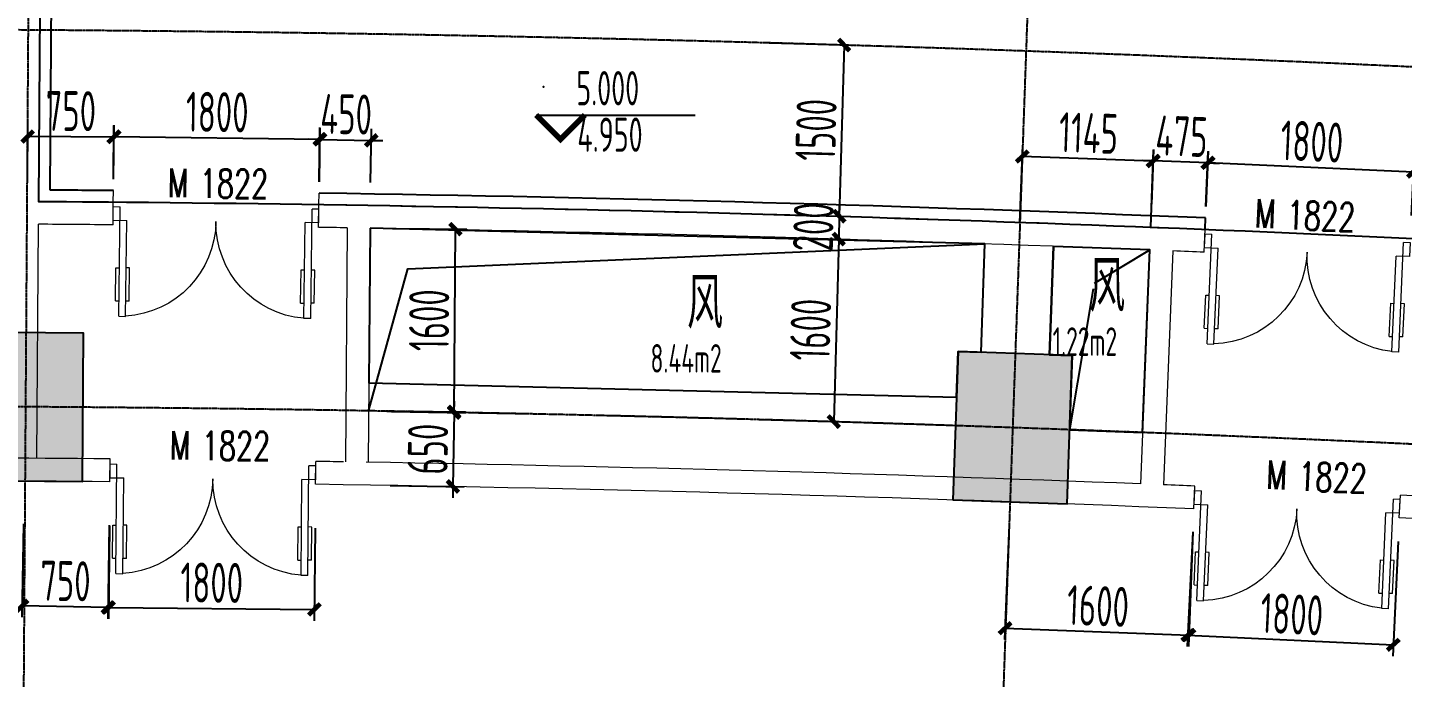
# Model space of a CAD drawing. Header units: millimetres. Extents: x 11515858 to 24947533, y -12784974 to -6116114.
# Drawn here: x 11780782 to 11792816, y -6395756 to -6390063 of the extents above; entities that cross this region are included whole.
import ezdxf
from ezdxf.enums import TextEntityAlignment as Align

# ---------------------------------------------------------------- set-up
doc = ezdxf.new("R2010")
doc.units = ezdxf.units.MM
doc.header["$LTSCALE"] = 10
for name, pattern in [('A2-RG-AXIS$0$CENTER', [2, 1.25, -0.25, 0.25, -0.25]), ('A2-RG-AXIS$0$DOTE', [2.42, 2, -0.2, 0.02, -0.2]), ('A2-RI-F2$0$HIDDEN', [0.375, 0.25, -0.125])]:
    doc.linetypes.add(name, pattern=pattern)
for name, color, linetype in [('A2-RB-F2$0$$34$A-DIMS-100', 1, 'Continuous'), ('A2-RB-F2$0$A-DIMS-100', 1, 'Continuous'), ('A2-RD-F2$0$an-door', 2, 'Continuous'), ('A2-RG-AXIS$0$A-GRID', 1, 'A2-RG-AXIS$0$CENTER'), ('A2-RI-F2$0$$0$$2$A-SYMB', 4, 'Continuous'), ('A2-RI-F2$0$A-HOLE', 2, 'Continuous'), ('A2-RI-F2$0$A-STRS', 50, 'Continuous'), ('A2-RI-F2$0$A-SYMB-AREA', 4, 'Continuous'), ('A2-RI-F2$0$A-SYMB-DOOR', 4, 'Continuous'), ('A2-RI-F2$0$A-SYMB-NAME', 4, 'Continuous'), ('A2-RI-F2$0$A-SYMB-VOID', 35, 'Continuous'), ('A2-RI-F2$0$an-door', 2, 'Continuous'), ('A2-RI-F2$0$WINDOW_TEXT', 7, 'Continuous'), ('A2-RS-F2$0$A-HATH-GRAY', 8, 'Continuous'), ('A2-RS-F2$0$A-WALL-CONC', 6, 'Continuous')]:
    doc.layers.add(name, color=color, linetype=linetype)
doc.layers.add('A2-RD-F2$0$A-X-AREA', color=6, linetype='Continuous', plot=False)
doc.layers.add('A2-RI-F2$0$A-X-AREA', color=6, linetype='Continuous', plot=False)
for name, color, linetype, lineweight in [('A2-RD-F2$0$ECADI-PARCEL NAMES', 2, 'Continuous', 9), ('A2-RI-F2$0$A-DOOR', 32, 'Continuous', 5), ('A2-RI-F2$0$A-FLOR-STRS', 2, 'Continuous', 5), ('A2-RI-F2$0$A-WALL', 7, 'Continuous', 5), ('A2-RI-F2$0$ECADI-PARCEL NAMES', 2, 'Continuous', 9)]:
    doc.layers.add(name, color=color, linetype=linetype, lineweight=lineweight)
doc.styles.add('A2-RB-F2$0$$0$XD2008', font='hzs.shx', dxfattribs={"width": 0.7, "bigfont": 'hztxt.shx'})
doc.styles.add('A2-RB-F2$0$XD2008', font='hzs.shx', dxfattribs={"width": 0.7, "bigfont": 'hztxt.shx'})
doc.styles.add('A2-RI-F2$0$$0$$0$XD2008', font='hzs.shx', dxfattribs={"width": 0.7, "bigfont": 'hztxt.shx'})
doc.styles.add('A2-RI-F2$0$ECADI', font='hzs.shx', dxfattribs={"width": 0.7, "bigfont": 'hztxt.shx'})
doc.styles.add('A2-RI-F2$0$ECADI-TXT', font='simplex.shx', dxfattribs={"bigfont": 'hztxt.shx'})
doc.styles.add('A2-RI-F2$0$SIMPLEX', font='simplex.shx', dxfattribs={"width": 0.7})
doc.dimstyles.new('A2-RB-F2$0$$0$XD100$0', dxfattribs={"dimscale": 100, "dimtxt": 3.5, "dimasz": 1, "dimexe": 1, "dimexo": 2, "dimgap": 0.5, "dimtad": 1, "dimdec": 0, "dimdsep": 46, "dimtxsty": 'A2-RB-F2$0$$0$XD2008', "dimblk1": 'A2-RB-F2$0$$20$_ArchTick', "dimblk2": 'A2-RB-F2$0$$20$_ArchTick', "dimsah": 1, "dimcen": 2.5, "dimclrt": 4, "dimaunit": 1, "dimadec": 0, "dimazin": 0, "dimtfac": 1, "dimtdec": 0, "dimtix": 1, "dimtmove": 2, "dimatfit": 3, "dimfxl": 0, "dimtolj": 1, "dimtzin": 0, "dimarcsym": 0})
doc.dimstyles.new('A2-RB-F2$0$XD100$0', dxfattribs={"dimscale": 100, "dimtxt": 3.5, "dimasz": 1, "dimexe": 1, "dimexo": 2, "dimgap": 0.5, "dimtad": 1, "dimdec": 0, "dimdsep": 46, "dimtxsty": 'A2-RB-F2$0$XD2008', "dimblk1": 'A2-RB-F2$0$_ArchTick', "dimblk2": 'A2-RB-F2$0$_ArchTick', "dimsah": 1, "dimcen": 2.5, "dimclrt": 4, "dimaunit": 1, "dimadec": 0, "dimazin": 0, "dimtfac": 1, "dimtdec": 0, "dimtix": 1, "dimtmove": 1, "dimatfit": 3, "dimfxl": 0, "dimtolj": 1, "dimtzin": 0, "dimarcsym": 0})

# ---------------------------------------------------------------- blocks, each defined once
blk = doc.blocks.new('A2-RG-AXIS')
at = {"layer": 'A2-RG-AXIS$0$A-GRID', "linetype": 'A2-RG-AXIS$0$DOTE'}
for p, q in [((11780668.1, -6408085.3), (11780940.3, -6367886.2)), ((11790308.6, -6368084.2), (11788882.2, -6408258.9))]:
    blk.add_line(p, q, dxfattribs=at)
for radius in [313400, 308700, 304100, 300800]:
    blk.add_arc((11778730.7, -6694178.7), radius, 75.589285, 95.407644, dxfattribs=at)
blk = doc.blocks.new('A2-RB-F2$0$$20$_ArchTick')
at = {"color": 0, "linetype": 'ByBlock', "const_width": 0.4}
blk.add_lwpolyline([(-0.5, -0.5), (0.5, 0.5)], dxfattribs=at)
blk = doc.blocks.new('*D1610')
at = {"layer": 'A2-RB-F2$0$$34$A-DIMS-100', "color": 0, "lineweight": -2, "transparency": 16777216}
for p, q in [((11781500, -6394430), (11781492, -6395242)), ((11783300, -6394448), (11783292, -6395260)), ((11781493, -6395143), (11783293, -6395160))]:
    blk.add_line(p, q, dxfattribs=at)
at = {"layer": 'Defpoints', "color": 0, "transparency": 16777216}
for p in [(11781502, -6394230), (11783302, -6394248), (11783293, -6395160)]:
    blk.add_point(p, dxfattribs=at)
at = {"layer": 'A2-RB-F2$0$$34$A-DIMS-100', "color": 0, "lineweight": -2, "transparency": 16777216, "xscale": 100, "yscale": 100, "zscale": 100}
for p, rotation in [((11781493, -6395143), 179.4360122321994), ((11783293, -6395160), 359.4360122321995)]:
    blk.add_blockref('A2-RB-F2$0$$20$_ArchTick', p, dxfattribs=dict(at, rotation=rotation))
at = {"layer": 'A2-RB-F2$0$$34$A-DIMS-100', "color": 4, "transparency": 16777216, "insert": (11782395, -6394926), "char_height": 350, "attachment_point": 5, "rotation": 359.436, "style": 'A2-RB-F2$0$$0$XD2008'}
blk.add_mtext('\\A1;1800', dxfattribs=at)
blk = doc.blocks.new('*D1611')
at = {"layer": 'A2-RB-F2$0$$34$A-DIMS-100', "color": 0, "lineweight": -2, "transparency": 16777216}
for p, q in [((11780748, -6394410), (11780734, -6395229)), ((11781498, -6394423), (11781484, -6395242)), ((11781485, -6395142), (11780735, -6395129))]:
    blk.add_line(p, q, dxfattribs=at)
at = {"layer": 'Defpoints', "color": 0, "transparency": 16777216}
for p in [(11780751, -6394210), (11781501, -6394223), (11780735, -6395129)]:
    blk.add_point(p, dxfattribs=at)
at = {"layer": 'A2-RB-F2$0$$34$A-DIMS-100', "color": 0, "lineweight": -2, "transparency": 16777216, "xscale": 100, "yscale": 100, "zscale": 100}
for p, rotation in [((11780735, -6395129), 179.0019532629925), ((11781485, -6395142), 359.0019532629925)]:
    blk.add_blockref('A2-RB-F2$0$$20$_ArchTick', p, dxfattribs=dict(at, rotation=rotation))
at = {"layer": 'A2-RB-F2$0$$34$A-DIMS-100', "color": 4, "transparency": 16777216, "insert": (11781114, -6394911), "char_height": 350, "attachment_point": 5, "rotation": 359.002, "style": 'A2-RB-F2$0$$0$XD2008'}
blk.add_mtext('\\A1;750', dxfattribs=at)
blk = doc.blocks.new('*D1612')
at = {"layer": 'A2-RB-F2$0$$34$A-DIMS-100', "color": 0, "lineweight": -2, "transparency": 16777216}
for p, q in [((11789372, -6394418), (11789334, -6395424)), ((11790982, -6394479), (11790943, -6395485)), ((11789338, -6395324), (11790947, -6395385))]:
    blk.add_line(p, q, dxfattribs=at)
at = {"layer": 'Defpoints', "color": 0, "transparency": 16777216}
for p in [(11789380, -6394218), (11790989, -6394279), (11790947, -6395385)]:
    blk.add_point(p, dxfattribs=at)
at = {"layer": 'A2-RB-F2$0$$34$A-DIMS-100', "color": 0, "lineweight": -2, "transparency": 16777216, "xscale": 100, "yscale": 100, "zscale": 100}
for p, rotation in [((11789338, -6395324), 177.8134749754228), ((11790947, -6395385), 357.8134749754228)]:
    blk.add_blockref('A2-RB-F2$0$$20$_ArchTick', p, dxfattribs=dict(at, rotation=rotation))
at = {"layer": 'A2-RB-F2$0$$34$A-DIMS-100', "color": 4, "transparency": 16777216, "insert": (11790151, -6395130), "char_height": 350, "attachment_point": 5, "rotation": 357.8135, "style": 'A2-RB-F2$0$$0$XD2008'}
blk.add_mtext('\\A1;1600', dxfattribs=at)
blk = doc.blocks.new('*D1613')
at = {"layer": 'A2-RB-F2$0$$34$A-DIMS-100', "color": 0, "lineweight": -2, "transparency": 16777216}
for p, q in [((11790980, -6394479), (11790932, -6395485)), ((11792778, -6394564), (11792730, -6395569)), ((11790937, -6395385), (11792735, -6395470))]:
    blk.add_line(p, q, dxfattribs=at)
at = {"layer": 'Defpoints', "color": 0, "transparency": 16777216}
for p in [(11790989, -6394279), (11792787, -6394364), (11792735, -6395470)]:
    blk.add_point(p, dxfattribs=at)
at = {"layer": 'A2-RB-F2$0$$34$A-DIMS-100', "color": 0, "lineweight": -2, "transparency": 16777216, "xscale": 100, "yscale": 100, "zscale": 100}
for p, rotation in [((11790937, -6395385), 177.2966121497463), ((11792735, -6395470), 357.2966121497462)]:
    blk.add_blockref('A2-RB-F2$0$$20$_ArchTick', p, dxfattribs=dict(at, rotation=rotation))
at = {"layer": 'A2-RB-F2$0$$34$A-DIMS-100', "color": 4, "transparency": 16777216, "insert": (11791847, -6395202), "char_height": 350, "attachment_point": 5, "rotation": 357.2966, "style": 'A2-RB-F2$0$$0$XD2008'}
blk.add_mtext('\\A1;1800', dxfattribs=at)
blk = doc.blocks.new('*D1614')
at = {"layer": 'A2-RB-F2$0$$34$A-DIMS-100', "color": 0, "lineweight": -2, "transparency": 16777216}
for p, q in [((11787274, -6390199), (11788029, -6390219)), ((11787929, -6390217), (11787887, -6391716)), ((11787233, -6391698), (11787987, -6391719))]:
    blk.add_line(p, q, dxfattribs=at)
at = {"layer": 'Defpoints', "color": 0, "transparency": 16777216}
for p in [(11787075, -6390193), (11787033, -6391693), (11787887, -6391716)]:
    blk.add_point(p, dxfattribs=at)
at = {"layer": 'A2-RB-F2$0$$34$A-DIMS-100', "color": 0, "lineweight": -2, "transparency": 16777216, "xscale": 100, "yscale": 100, "zscale": 100}
for p, rotation in [((11787929, -6390217), 88.42773998210272), ((11787887, -6391716), 268.4277399821027)]:
    blk.add_blockref('A2-RB-F2$0$$20$_ArchTick', p, dxfattribs=dict(at, rotation=rotation))
at = {"layer": 'A2-RB-F2$0$$34$A-DIMS-100', "color": 4, "transparency": 16777216, "insert": (11787683, -6390960), "char_height": 350, "attachment_point": 5, "rotation": 88.4277, "style": 'A2-RB-F2$0$$0$XD2008'}
blk.add_mtext('\\A1;1500', dxfattribs=at)
blk = doc.blocks.new('*D1615')
at = {"layer": 'A2-RB-F2$0$$34$A-DIMS-100', "color": 0, "lineweight": -2, "transparency": 16777216}
for p, q in [((11787887, -6391716), (11787890, -6391616)), ((11787233, -6391698), (11787987, -6391719)), ((11787887, -6391716), (11787882, -6391916)), ((11787228, -6391898), (11787982, -6391919)), ((11787882, -6391916), (11787879, -6392016))]:
    blk.add_line(p, q, dxfattribs=at)
at = {"layer": 'Defpoints', "color": 0, "transparency": 16777216}
for p in [(11787033, -6391693), (11787028, -6391893), (11787882, -6391916)]:
    blk.add_point(p, dxfattribs=at)
at = {"layer": 'A2-RB-F2$0$$34$A-DIMS-100', "color": 0, "lineweight": -2, "transparency": 16777216, "xscale": 100, "yscale": 100, "zscale": 100}
for p, rotation in [((11787887, -6391716), 268.4277399821037), ((11787882, -6391916), 88.42773998210373)]:
    blk.add_blockref('A2-RB-F2$0$$20$_ArchTick', p, dxfattribs=dict(at, rotation=rotation))
at = {"layer": 'A2-RB-F2$0$$34$A-DIMS-100', "color": 4, "transparency": 16777216, "insert": (11787660, -6391810), "char_height": 350, "attachment_point": 5, "rotation": 88.4277, "style": 'A2-RB-F2$0$$0$XD2008'}
blk.add_mtext('\\A1;200', dxfattribs=at)
blk = doc.blocks.new('*D1616')
at = {"layer": 'A2-RB-F2$0$$34$A-DIMS-100', "color": 0, "lineweight": -2, "transparency": 16777216}
for p, q in [((11787228, -6391898), (11787982, -6391919)), ((11787882, -6391916), (11787838, -6393515)), ((11787184, -6393497), (11787938, -6393518))]:
    blk.add_line(p, q, dxfattribs=at)
at = {"layer": 'Defpoints', "color": 0, "transparency": 16777216}
for p in [(11787028, -6391893), (11786984, -6393492), (11787838, -6393515)]:
    blk.add_point(p, dxfattribs=at)
at = {"layer": 'A2-RB-F2$0$$34$A-DIMS-100', "color": 0, "lineweight": -2, "transparency": 16777216, "xscale": 100, "yscale": 100, "zscale": 100}
for p, rotation in [((11787882, -6391916), 88.42773998210096), ((11787838, -6393515), 268.427739982101)]:
    blk.add_blockref('A2-RB-F2$0$$20$_ArchTick', p, dxfattribs=dict(at, rotation=rotation))
at = {"layer": 'A2-RB-F2$0$$34$A-DIMS-100', "color": 4, "transparency": 16777216, "insert": (11787635, -6392710), "char_height": 350, "attachment_point": 5, "rotation": 88.4277, "style": 'A2-RB-F2$0$$0$XD2008'}
blk.add_mtext('\\A1;1600', dxfattribs=at)
blk = doc.blocks.new('*D1732')
at = {"layer": 'A2-RB-F2$0$$34$A-DIMS-100', "color": 0, "lineweight": -2, "transparency": 16777216}
for p, q in [((11789468, -6391771), (11789492, -6391093)), ((11790612, -6391812), (11790636, -6391134)), ((11790632, -6391234), (11789488, -6391193))]:
    blk.add_line(p, q, dxfattribs=at)
at = {"layer": 'Defpoints', "color": 0, "transparency": 16777216}
for p in [(11789488, -6391193), (11789460, -6391971), (11790605, -6392012)]:
    blk.add_point(p, dxfattribs=at)
at = {"layer": 'A2-RB-F2$0$$34$A-DIMS-100', "color": 0, "lineweight": -2, "transparency": 16777216, "xscale": 100, "yscale": 100, "zscale": 100}
for p, rotation in [((11789488, -6391193), 177.966591975798), ((11790632, -6391234), 357.9665919757979)]:
    blk.add_blockref('A2-RB-F2$0$$20$_ArchTick', p, dxfattribs=dict(at, rotation=rotation))
at = {"layer": 'A2-RB-F2$0$$34$A-DIMS-100', "color": 4, "transparency": 16777216, "insert": (11790068, -6390988), "char_height": 350, "attachment_point": 5, "rotation": 357.9666, "style": 'A2-RB-F2$0$$0$XD2008'}
blk.add_mtext('\\A1;1145', dxfattribs=at)
blk = doc.blocks.new('A2-RB-F2$0$_ArchTick')
at = {"color": 0, "linetype": 'ByBlock', "const_width": 0.4}
blk.add_lwpolyline([(-0.5, -0.5), (0.5, 0.5)], dxfattribs=at)
blk = doc.blocks.new('*D1676')
at = {"layer": 'A2-RB-F2$0$A-DIMS-100', "color": 0, "lineweight": -2, "transparency": 16777216}
for p, q in [((11791097, -6391631), (11791118, -6391147)), ((11791114, -6391247), (11792912, -6391326)), ((11792895, -6391710), (11792917, -6391226))]:
    blk.add_line(p, q, dxfattribs=at)
at = {"layer": 'Defpoints', "color": 0, "transparency": 16777216}
for p in [(11792912, -6391326), (11791088, -6391831), (11792887, -6391910)]:
    blk.add_point(p, dxfattribs=at)
at = {"layer": 'A2-RB-F2$0$A-DIMS-100', "color": 0, "lineweight": -2, "transparency": 16777216, "xscale": 100, "yscale": 100, "zscale": 100}
for p, rotation in [((11791114, -6391247), 177.4890805538406), ((11792912, -6391326), 357.4890805538407)]:
    blk.add_blockref('A2-RB-F2$0$_ArchTick', p, dxfattribs=dict(at, rotation=rotation))
at = {"layer": 'A2-RB-F2$0$A-DIMS-100', "color": 4, "transparency": 16777216, "insert": (11792023, -6391062), "char_height": 350, "attachment_point": 5, "rotation": 357.4891, "style": 'A2-RB-F2$0$XD2008'}
blk.add_mtext('\\A1;1800', dxfattribs=at)
blk = doc.blocks.new('*D1678')
at = {"layer": 'A2-RB-F2$0$A-DIMS-100', "color": 0, "lineweight": -2, "transparency": 16777216}
for p, q in [((11781536, -6391392), (11781542, -6390918)), ((11783336, -6391414), (11783342, -6390940)), ((11781541, -6391018), (11783340, -6391040))]:
    blk.add_line(p, q, dxfattribs=at)
at = {"layer": 'Defpoints', "color": 0, "transparency": 16777216}
for p in [(11783340, -6391040), (11781534, -6391592), (11783333, -6391614)]:
    blk.add_point(p, dxfattribs=at)
at = {"layer": 'A2-RB-F2$0$A-DIMS-100', "color": 0, "lineweight": -2, "transparency": 16777216, "xscale": 100, "yscale": 100, "zscale": 100}
for p, rotation in [((11781541, -6391018), 179.298869718635), ((11783340, -6391040), 359.298869718635)]:
    blk.add_blockref('A2-RB-F2$0$_ArchTick', p, dxfattribs=dict(at, rotation=rotation))
at = {"layer": 'A2-RB-F2$0$A-DIMS-100', "color": 4, "transparency": 16777216, "insert": (11782443, -6390804), "char_height": 350, "attachment_point": 5, "rotation": 359.2989, "style": 'A2-RB-F2$0$XD2008'}
blk.add_mtext('\\A1;1800', dxfattribs=at)
blk = doc.blocks.new('*D1679')
at = {"layer": 'A2-RB-F2$0$A-DIMS-100', "color": 0, "lineweight": -2, "transparency": 16777216}
for p, q in [((11780781, -6391387), (11780784, -6390918)), ((11781535, -6391392), (11781538, -6390923)), ((11781537, -6391023), (11780784, -6391018))]:
    blk.add_line(p, q, dxfattribs=at)
at = {"layer": 'Defpoints', "color": 0, "transparency": 16777216}
for p in [(11780784, -6391018), (11780780, -6391587), (11781534, -6391592)]:
    blk.add_point(p, dxfattribs=at)
at = {"layer": 'A2-RB-F2$0$A-DIMS-100', "color": 0, "lineweight": -2, "transparency": 16777216, "xscale": 100, "yscale": 100, "zscale": 100}
for p, rotation in [((11780784, -6391018), 179.6120103874161), ((11781537, -6391023), 359.6120103874161)]:
    blk.add_blockref('A2-RB-F2$0$_ArchTick', p, dxfattribs=dict(at, rotation=rotation))
at = {"layer": 'A2-RB-F2$0$A-DIMS-100', "color": 4, "transparency": 16777216, "insert": (11781162, -6390795), "char_height": 350, "attachment_point": 5, "rotation": 359.612, "style": 'A2-RB-F2$0$XD2008'}
blk.add_mtext('\\A1;750', dxfattribs=at)
blk = doc.blocks.new('*D1680')
at = {"layer": 'A2-RB-F2$0$A-DIMS-100', "color": 0, "lineweight": -2, "transparency": 16777216}
for p, q in [((11783343, -6391044), (11783243, -6391042)), ((11783337, -6391414), (11783345, -6390944)), ((11783343, -6391044), (11783791, -6391052)), ((11783785, -6391421), (11783793, -6390952)), ((11783791, -6391052), (11783891, -6391053))]:
    blk.add_line(p, q, dxfattribs=at)
at = {"layer": 'Defpoints', "color": 0, "transparency": 16777216}
for p in [(11783791, -6391052), (11783333, -6391614), (11783782, -6391621)]:
    blk.add_point(p, dxfattribs=at)
at = {"layer": 'A2-RB-F2$0$A-DIMS-100', "color": 0, "lineweight": -2, "transparency": 16777216, "xscale": 100, "yscale": 100, "zscale": 100}
for p, rotation in [((11783343, -6391044), 359.0435905524975), ((11783791, -6391052), 179.0435905524975)]:
    blk.add_blockref('A2-RB-F2$0$_ArchTick', p, dxfattribs=dict(at, rotation=rotation))
at = {"layer": 'A2-RB-F2$0$A-DIMS-100', "color": 4, "transparency": 16777216, "insert": (11783571, -6390823), "char_height": 350, "attachment_point": 5, "rotation": 359.0436, "style": 'A2-RB-F2$0$XD2008'}
blk.add_mtext('\\A1;450', dxfattribs=at)
blk = doc.blocks.new('*D1681')
at = {"layer": 'A2-RB-F2$0$A-DIMS-100', "color": 0, "lineweight": -2, "transparency": 16777216}
for p, q in [((11790621, -6391612), (11790640, -6391131)), ((11791096, -6391631), (11791116, -6391150)), ((11790636, -6391231), (11790536, -6391227)), ((11791112, -6391250), (11790636, -6391231)), ((11791112, -6391250), (11791212, -6391254))]:
    blk.add_line(p, q, dxfattribs=at)
at = {"layer": 'Defpoints', "color": 0, "transparency": 16777216}
for p in [(11790636, -6391231), (11790613, -6391812), (11791088, -6391831)]:
    blk.add_point(p, dxfattribs=at)
at = {"layer": 'A2-RB-F2$0$A-DIMS-100', "color": 0, "lineweight": -2, "transparency": 16777216, "xscale": 100, "yscale": 100, "zscale": 100}
for p, rotation in [((11790636, -6391231), 357.7045581867852), ((11791112, -6391250), 177.7045581867852)]:
    blk.add_blockref('A2-RB-F2$0$_ArchTick', p, dxfattribs=dict(at, rotation=rotation))
at = {"layer": 'A2-RB-F2$0$A-DIMS-100', "color": 4, "transparency": 16777216, "insert": (11790883, -6391016), "char_height": 350, "attachment_point": 5, "rotation": 357.7046, "style": 'A2-RB-F2$0$XD2008'}
blk.add_mtext('\\A1;475', dxfattribs=at)
blk = doc.blocks.new('*D1684')
at = {"layer": 'A2-RB-F2$0$A-DIMS-100', "color": 0, "lineweight": -2, "transparency": 16777216}
for p, q in [((11784516, -6393436), (11784518, -6393336)), ((11783967, -6393427), (11784616, -6393438)), ((11784516, -6393436), (11784505, -6394083)), ((11783957, -6394074), (11784605, -6394085)), ((11784505, -6394083), (11784504, -6394183))]:
    blk.add_line(p, q, dxfattribs=at)
at = {"layer": 'Defpoints', "color": 0, "transparency": 16777216}
for p in [(11783767, -6393424), (11783757, -6394071), (11784505, -6394083)]:
    blk.add_point(p, dxfattribs=at)
at = {"layer": 'A2-RB-F2$0$A-DIMS-100', "color": 0, "lineweight": -2, "transparency": 16777216, "xscale": 100, "yscale": 100, "zscale": 100}
for p, rotation in [((11784516, -6393436), 269.0405619719748), ((11784505, -6394083), 89.04056197197478)]:
    blk.add_blockref('A2-RB-F2$0$_ArchTick', p, dxfattribs=dict(at, rotation=rotation))
at = {"layer": 'A2-RB-F2$0$A-DIMS-100', "color": 4, "transparency": 16777216, "insert": (11784286, -6393756), "char_height": 350, "attachment_point": 5, "rotation": 89.0406, "style": 'A2-RB-F2$0$XD2008'}
blk.add_mtext('\\A1;650', dxfattribs=at)
blk = doc.blocks.new('*D1695')
at = {"layer": 'A2-RB-F2$0$A-DIMS-100', "color": 0, "lineweight": -2, "transparency": 16777216}
for p, q in [((11783978, -6391825), (11784627, -6391830)), ((11784516, -6393429), (11784527, -6391829)), ((11783967, -6393425), (11784616, -6393429))]:
    blk.add_line(p, q, dxfattribs=at)
at = {"layer": 'Defpoints', "color": 0, "transparency": 16777216}
for p in [(11783778, -6391824), (11784527, -6391829), (11783767, -6393424)]:
    blk.add_point(p, dxfattribs=at)
at = {"layer": 'A2-RB-F2$0$A-DIMS-100', "color": 0, "lineweight": -2, "transparency": 16777216, "xscale": 100, "yscale": 100, "zscale": 100}
for p, rotation in [((11784527, -6391829), 89.61201038743908), ((11784516, -6393429), 269.6120103874391)]:
    blk.add_blockref('A2-RB-F2$0$_ArchTick', p, dxfattribs=dict(at, rotation=rotation))
at = {"layer": 'A2-RB-F2$0$A-DIMS-100', "color": 4, "transparency": 16777216, "insert": (11784297, -6392627), "char_height": 350, "attachment_point": 5, "rotation": 89.612, "style": 'A2-RB-F2$0$XD2008'}
blk.add_mtext('\\A1;1600', dxfattribs=at)
blk = doc.blocks.new('A2-RD-F2')
at = {"layer": 'A2-RD-F2$0$A-X-AREA'}
blk.add_lwpolyline([(11780971, -6378137), (11780880, -6391586, -0.010155), (11793166, -6391923), (11794029, -6378500, 0.010336), (11780971, -6378137, 0.748491)], format="xyb", dxfattribs=at)
at = {"layer": 'A2-RD-F2$0$an-door'}
for p, q in [((11780980, -6391487), (11781070, -6378238)), ((11791088, -6391831), (11791092, -6391731))]:
    blk.add_line(p, q, dxfattribs=at)
for start, end in [(89.46945, 89.57415), (87.65949, 89.12846)]:
    blk.add_arc((11778731, -6694179), 302700, start, end, dxfattribs=at)
at = {"layer": 'A2-RD-F2$0$ECADI-PARCEL NAMES'}
for p, q in [((11781533, -6391592), (11781534, -6391492)), ((11783333, -6391614), (11783335, -6391514))]:
    blk.add_line(p, q, dxfattribs=at)
blk = doc.blocks.new('A2-RS-F2')
at = {"layer": 'A2-RS-F2$0$A-HATH-GRAY', "ltscale": 3}
h = blk.add_hatch(color=256, dxfattribs=at)
h.paths.add_polyline_path([(11780371, -6378133), (11781371, -6378140), (11781380, -6376840), (11780380, -6376833)])
h.paths.add_polyline_path([(11771295, -6378216), (11772295, -6378194), (11772267, -6376895), (11771267, -6376916)])
h.paths.add_polyline_path([(11789445, -6378310), (11790445, -6378346), (11790491, -6377046), (11789491, -6377011)])
h.paths.add_polyline_path([(11794061, -6377996), (11794660, -6378034), (11794711, -6377236), (11794112, -6377197)])
h.paths.add_polyline_path([(11762226, -6378560), (11763225, -6378509), (11763159, -6377211), (11762160, -6377261)])
h.paths.add_polyline_path([(11756054, -6378846), (11756851, -6378783), (11756756, -6377587), (11755959, -6377650)])
h.paths.add_polyline_path([(11801644, -6378462), (11802243, -6378500), (11802294, -6377702), (11801696, -6377663)])
h.paths.add_polyline_path([(11751557, -6379698), (11752355, -6379635), (11752220, -6377940), (11751422, -6378003)])
h.paths.add_polyline_path([(11807664, -6379406), (11808460, -6379480), (11808572, -6378285), (11807775, -6378211)])
h.paths.add_polyline_path([(11816585, -6380403), (11817577, -6380525), (11817736, -6379235), (11816743, -6379113)])
h.paths.add_polyline_path([(11825579, -6381619), (11826568, -6381768), (11826763, -6380483), (11825774, -6380333)])
h.paths.add_polyline_path([(11793833, -6381539), (11794432, -6381577), (11794483, -6380779), (11793885, -6380740)])
h.paths.add_polyline_path([(11801417, -6382005), (11802015, -6382043), (11802067, -6381245), (11801468, -6381206)])
h.paths.add_polyline_path([(11834536, -6383085), (11835520, -6383263), (11835752, -6381984), (11834768, -6381806)])
h.paths.add_polyline_path([(11843442, -6384837), (11844420, -6385043), (11844688, -6383771), (11843710, -6383565)])
h.paths.add_polyline_path([(11849707, -6386048), (11850486, -6386227), (11850721, -6385255), (11849941, -6385076)])
h.paths.add_polyline_path([(11756691, -6386871), (11757489, -6386806), (11757394, -6385612), (11756597, -6385675)])
h.paths.add_polyline_path([(11752176, -6387474), (11752973, -6387410), (11752838, -6385716), (11752041, -6385779)])
h.paths.add_polyline_path([(11854132, -6387107), (11854912, -6387286), (11855146, -6386314), (11854366, -6386134)])
h.paths.add_polyline_path([(11793236, -6390821), (11793835, -6390859), (11793887, -6390061), (11793288, -6390022)])
h.paths.add_polyline_path([(11800820, -6391286), (11801419, -6391324), (11801470, -6390526), (11800871, -6390487)])
h.paths.add_polyline_path([(11847832, -6393825), (11848612, -6394005), (11848846, -6393033), (11848067, -6392853)])
h.paths.add_polyline_path([(11780263, -6394032), (11781263, -6394039), (11781272, -6392739), (11780272, -6392732)])
h.paths.add_polyline_path([(11771644, -6394112), (11772644, -6394090), (11772615, -6392791), (11771616, -6392812)])
h.paths.add_polyline_path([(11788881, -6394200), (11789880, -6394236), (11789926, -6392936), (11788927, -6392901)])
h.paths.add_polyline_path([(11793009, -6394364), (11793607, -6394402), (11793659, -6393604), (11793060, -6393565)])
h.paths.add_polyline_path([(11763031, -6394440), (11764030, -6394389), (11763964, -6393090), (11762965, -6393141)])
h.paths.add_polyline_path([(11757323, -6394797), (11758120, -6394731), (11758025, -6393537), (11757227, -6393600)])
h.paths.add_polyline_path([(11800592, -6394829), (11801191, -6394867), (11801242, -6394069), (11800643, -6394030)])
h.paths.add_polyline_path([(11852257, -6394884), (11853037, -6395064), (11853271, -6394091), (11852492, -6393912)])
h.paths.add_polyline_path([(11752786, -6395149), (11753584, -6395086), (11753449, -6393391), (11752652, -6393455)])
h.paths.add_polyline_path([(11806189, -6395237), (11806985, -6395311), (11807096, -6394116), (11806300, -6394042)])
h.paths.add_polyline_path([(11814656, -6396186), (11815648, -6396307), (11815806, -6395017), (11814813, -6394896)])
h.paths.add_polyline_path([(11823198, -6397340), (11824186, -6397490), (11824381, -6396205), (11823392, -6396055)])
h.paths.add_polyline_path([(11831682, -6398729), (11832663, -6398921), (11832913, -6397645), (11831931, -6397453)])
h.paths.add_polyline_path([(11840164, -6400383), (11841142, -6400589), (11841411, -6399317), (11840432, -6399110)])
edge = h.paths.add_edge_path()
edge.add_arc((11772286, -6400549), 450, 0, 360)
edge = h.paths.add_edge_path()
edge.add_arc((11789152, -6400664), 450, 0, 360)
edge = h.paths.add_edge_path()
edge.add_arc((11763857, -6400856), 450, 0, 360)
h.paths.add_polyline_path([(11845946, -6401652), (11846725, -6401831), (11846960, -6400859), (11846180, -6400679)])
edge = h.paths.add_edge_path()
edge.add_arc((11797576, -6401084), 450, 0, 360)
edge = h.paths.add_edge_path()
edge.add_arc((11755441, -6401404), 451, 0, 360)
edge = h.paths.add_edge_path()
edge.add_arc((11805984, -6401746), 450, 0, 360)
h.paths.add_polyline_path([(11850371, -6402710), (11851151, -6402890), (11851385, -6401917), (11850605, -6401738)])
edge = h.paths.add_edge_path()
edge.add_arc((11814369, -6402649), 450, 0, 360)
edge = h.paths.add_edge_path()
edge.add_arc((11822726, -6403793), 450, 0, 360)
edge = h.paths.add_edge_path()
edge.add_arc((11831046, -6405176), 450, 0, 360)
edge = h.paths.add_edge_path()
edge.add_arc((11839323, -6406797), 451, 0, 360)
edge = h.paths.add_edge_path()
edge.add_arc((11847549, -6408655), 451, 0, 360)
edge = h.paths.add_edge_path()
edge.add_arc((11780719, -6400485), 450, 0, 360)
at = {"layer": 'A2-RS-F2$0$A-WALL-CONC'}
for points in [[(11780263, -6394032), (11781263, -6394039), (11781272, -6392739), (11780272, -6392732)], [(11788881, -6394200), (11789880, -6394236), (11789926, -6392936), (11788927, -6392901)]]:
    blk.add_3dface(points, dxfattribs=at)
blk = doc.blocks.new('A2-RI-F2$0$$DorLib2D$00000011')
for p, q in [((-0.4667, 0.4709), (-0.4667, -0.0625)), ((-0.4667, 0.4709), (-0.4333, 0.4709)), ((-0.4333, 0.4709), (-0.4333, 0.0042)), ((0.4333, 0.4709), (0.4333, 0.0042)), ((0.4667, 0.4709), (0.4333, 0.4709)), ((0.4667, 0.4709), (0.4667, -0.0625)), ((-0.4833, 0.3962), (-0.4667, 0.3962)), ((-0.4167, 0.3962), (-0.4333, 0.3962)), ((0.4167, 0.3962), (0.4333, 0.3962)), ((0.4833, 0.3962), (0.4667, 0.3962)), ((-0.4833, 0.2346), (-0.4667, 0.2346)), ((-0.4167, 0.2346), (-0.4333, 0.2346)), ((0.4167, 0.2346), (0.4333, 0.2346)), ((0.4833, 0.2346), (0.4667, 0.2346)), ((-0.5, 0.0042), (-0.4333, 0.0042)), ((-0.5, 0.0042), (-0.5, -0.0625)), ((0.5, 0.0042), (0.4333, 0.0042)), ((0.5, 0.0042), (0.5, -0.0625)), ((-0.5, -0.0625), (-0.4667, -0.0625)), ((0.5, -0.0625), (0.4667, -0.0625))]:
    blk.add_line(p, q)
at = {"lineweight": 13}
for p, q in [((-0.4833, 0.3962), (-0.4833, 0.2346)), ((-0.4167, 0.3962), (-0.4167, 0.2346)), ((0.4167, 0.3962), (0.4167, 0.2346)), ((0.4833, 0.3962), (0.4833, 0.2346))]:
    blk.add_line(p, q, dxfattribs=at)
for centre, start, end in [((-0.4667, 0.0042), 0, 85.90396), ((0.4667, 0.0042), 94.09604, 180)]:
    blk.add_arc(centre, 0.4667, start, end, dxfattribs=at)
blk = doc.blocks.new('A2-RI-F2$0$door-doublewing')
at = {"layer": 'A2-RI-F2$0$A-DOOR', "color": 4, "xscale": -0.9999999999999998, "rotation": 180}
blk.add_blockref('A2-RI-F2$0$$DorLib2D$00000011', (0, -0.0291), dxfattribs=at)
at = {"layer": 'A2-RI-F2$0$WINDOW_TEXT', "style": 'A2-RI-F2$0$SIMPLEX', "flags": 9}
blk.add_attdef('A', text='', height=1, dxfattribs=at).set_placement((0, 1.5), align=Align.MIDDLE)
blk = doc.blocks.new('A2-RI-F2$0$5erhfh')
at = {"layer": 'A2-RI-F2$0$A-SYMB-AREA', "style": 'A2-RI-F2$0$ECADI', "width": 0.7}
blk.add_attdef('340M2', text='', height=2.5, dxfattribs=at).set_placement((0, 1.25), align=Align.MIDDLE_LEFT)
at = {"layer": 'A2-RI-F2$0$A-SYMB-NAME', "style": 'A2-RI-F2$0$ECADI', "width": 0.7}
blk.add_attdef('CHINESENAME', (-12.29, 3.09), '', height=4.5, dxfattribs=at)
blk = doc.blocks.new('A2-RI-F2$0$ECADI-TAG-DOOR')
blk = doc.blocks.new('A2-RI-F2$0$$0$$2$ECADI-TAG-HGHT（国标）')
at = {"color": 1}
blk.add_line((-2.12, 2.12), (11.77, 2.12), dxfattribs=at)
at = {"color": 1, "const_width": 0.5}
blk.add_lwpolyline([(-2.12, 2.12), (0, 0), (2.12, 2.12)], dxfattribs=at)
at = {"color": 1}
blk.add_point((-1.48, 4.6), dxfattribs=at)
at = {"style": 'A2-RI-F2$0$$0$$0$XD2008', "width": 0.7}
blk.add_attdef('FL', text='', height=3, dxfattribs=at).set_placement((-2.69, 2.97), align=Align.RIGHT)
for tag, p in [('F.F.L.', (2.28, 2.97)), ('T.O.S.', (2.28, -1.1))]:
    blk.add_attdef(tag, p, '', height=3, dxfattribs=at)
blk = doc.blocks.new('A2-RB-F2')
at = {"layer": 'A2-RB-F2$0$$34$A-DIMS-100'}
for p1, p2, distance, picture, middle in [((11787074.5, -6390193.2), (11787033.3, -6391692.6), 854.5, '*D1614', (11787683.2, -6390960.2)), ((11790604.9, -6392011.9), (11789460.5, -6391971.3), -778.9, '*D1732', (11790068.3, -6390988.3)), ((11787033.3, -6391692.6), (11787027.9, -6391892.6), 854.5, '*D1615', (11787659.8, -6391809.9)), ((11787027.9, -6391892.6), (11786984, -6393492), 854.5, '*D1616', (11787635.1, -6392709.5)), ((11781501.3, -6394223), (11780751.4, -6394209.9), 919.5, '*D1611', (11781114.3, -6394910.9)), ((11781501.9, -6394230), (11783301.8, -6394247.7), -912.5, '*D1610', (11782395, -6394926.4)), ((11790989.3, -6394279.2), (11792787.3, -6394364.1), -1106.7, '*D1613', (11791846.7, -6395202.4))]:
    dim = blk.add_aligned_dim(p1=p1, p2=p2, distance=distance, dimstyle='A2-RB-F2$0$$0$XD100$0', dxfattribs=at)
    dim.commit()
    dim.dimension.update_dxf_attribs({"geometry": picture, "text_midpoint": middle})
dim = blk.add_aligned_dim(p1=(11789380, -6394217.7), p2=(11790989.3, -6394279.2), distance=-1106.9, text='1600', dimstyle='A2-RB-F2$0$$0$XD100$0', dxfattribs=at)
dim.commit()
dim.dimension.update_dxf_attribs({"geometry": '*D1612', "text_midpoint": (11790151, -6395129.7)})
at = {"layer": 'A2-RB-F2$0$A-DIMS-100'}
for p1, p2, distance, text, picture, middle in [((11781533.6, -6391591.7), (11780779.8, -6391586.6), -568.7, '750', '*D1679', (11781162.1, -6390795.4)), ((11783333.5, -6391613.7), (11783781.6, -6391621.2), 569.6, '450', '*D1680', (11783570.8, -6390822.9)), ((11791088.4, -6391831.2), (11790612.7, -6391812.1), -581.3, '475', '*D1681', (11790882.8, -6391015.9)), ((11783767.4, -6393423.5), (11783756.6, -6394070.8), 748.9, '650', '*D1684', (11784285.8, -6393755.9))]:
    dim = blk.add_aligned_dim(p1=p1, p2=p2, distance=distance, text=text, dimstyle='A2-RB-F2$0$XD100$0', dxfattribs=at)
    dim.commit()
    dim.dimension.update_dxf_attribs({"geometry": picture, "text_midpoint": middle})
for p1, p2, distance, picture, middle in [((11781533.6, -6391591.7), (11783333.5, -6391613.7), 573.7, '*D1678', (11782443.3, -6390804.1)), ((11791088.4, -6391831.2), (11792886.6, -6391910), 584.7, '*D1676', (11792023, -6391061.6)), ((11783767.4, -6393423.5), (11783778.3, -6391823.9), -748.8, '*D1695', (11784296.7, -6392627.2))]:
    dim = blk.add_aligned_dim(p1=p1, p2=p2, distance=distance, dimstyle='A2-RB-F2$0$XD100$0', dxfattribs=at)
    dim.commit()
    dim.dimension.update_dxf_attribs({"geometry": picture, "text_midpoint": middle})
blk = doc.blocks.new('A2-RI-F2')
at = {"layer": 'A2-RI-F2$0$A-HOLE', "linetype": 'A2-RI-F2$0$HIDDEN', "ltscale": 500}
for p, q in [((11789127, -6392908), (11789161, -6391958)), ((11789727, -6392929), (11789760, -6391980)), ((11789903, -6393586), (11790541, -6393611))]:
    blk.add_line(p, q, dxfattribs=at)
blk.add_arc((11779183, -6679626), 286240, 88.05413, 89.08235, dxfattribs=at)
at = {"layer": 'A2-RI-F2$0$A-SYMB-VOID', "ltscale": 500}
blk.add_lwpolyline([(11783767, -6393424), (11784110, -6392178), (11789161, -6391958)], dxfattribs=at)
at = {"layer": 'A2-RI-F2$0$A-SYMB-VOID', "linetype": 'A2-RI-F2$0$HIDDEN', "ltscale": 500}
blk.add_lwpolyline([(11789903, -6393586), (11790120, -6392302), (11790605, -6392012)], dxfattribs=at)
at = {"layer": 'A2-RI-F2$0$A-WALL'}
for p, q in [((11780880, -6391586), (11780971, -6378137)), ((11781531, -6391792), (11781533, -6391592)), ((11783330, -6391814), (11783333, -6391614)), ((11780865, -6393836), (11780878, -6391786)), ((11783580, -6391818), (11783564, -6393867)), ((11783780, -6391821), (11783764, -6393871)), ((11791080, -6392031), (11791088, -6391831)), ((11790605, -6392012), (11790523, -6394060)), ((11790805, -6392020), (11790723, -6394068)), ((11781503, -6394042), (11781505, -6393842)), ((11783303, -6394064), (11783306, -6393864)), ((11790989, -6394279), (11790998, -6394079)), ((11792788, -6394358), (11792797, -6394158))]:
    blk.add_line(p, q, dxfattribs=at)
for radius, start, end in [(302600, 89.46945, 89.59308), (302600, 87.6595, 89.12846), (302400, 89.46945, 89.59306), (302400, 89.08118, 89.12846), (302400, 87.74963, 89.04329), (302400, 87.65951, 87.71173), (300350, 89.47075, 90.33938), (300350, 89.08118, 89.12715), (300350, 87.74988, 89.04303), (300150, 89.47075, 90.42713), (300150, 87.6593, 89.12715), (300350, 87.65929, 87.71173), (300350, 87.13933, 87.31569), (300150, 87.13988, 87.3157)]:
    blk.add_arc((11778731, -6694179), radius, start, end, dxfattribs=at)
at = {"layer": 'A2-RI-F2$0$A-X-AREA'}
for points in [[(11783780, -6391821), (11783770, -6393174), (11788913, -6393301), (11788927, -6392901), (11789127, -6392908), (11789161, -6391959)], [(11789760, -6391980), (11789726, -6392929), (11789926, -6392936), (11789902, -6393586), (11790541, -6393611), (11790605, -6392012)]]:
    blk.add_lwpolyline(points, close=True, dxfattribs=at)
at = {"layer": 'A2-RI-F2$0$an-door'}
blk.add_line((11780980, -6391487), (11781070, -6378238), dxfattribs=at)
for start, end in [(89.46945, 89.57415), (87.65949, 89.12846)]:
    blk.add_arc((11778731, -6694179), 302700, start, end, dxfattribs=at)
at = {"layer": 'A2-RI-F2$0$ECADI-PARCEL NAMES'}
for p, q in [((11781533, -6391592), (11781534, -6391492)), ((11783333, -6391614), (11783335, -6391514)), ((11791088, -6391831), (11791092, -6391731))]:
    blk.add_line(p, q, dxfattribs=at)
blk.add_blockref('A2-RS-F2', (0, 0))
ref = blk.add_blockref('A2-RI-F2$0$5erhfh', (11790869, -6392878), dxfattribs=dict(xscale=100, yscale=100, zscale=100))
ref.add_attrib('340M2', '1.22m2', (11789754, -6392939), dxfattribs={"layer": 'A2-RI-F2$0$A-SYMB-AREA', "height": 250, "style": 'A2-RI-F2$0$ECADI', "width": 0.7})
ref.add_attrib('CHINESENAME', '风', (11790073, -6392554), dxfattribs={"layer": 'A2-RI-F2$0$A-SYMB-NAME', "height": 450, "style": 'A2-RI-F2$0$ECADI', "width": 0.7})
ref = blk.add_blockref('A2-RI-F2$0$5erhfh', (11787349, -6393025), dxfattribs=dict(xscale=100, yscale=100, zscale=100))
ref.add_attrib('340M2', '8.44m2', (11786235, -6393086), dxfattribs={"layer": 'A2-RI-F2$0$A-SYMB-AREA', "height": 250, "style": 'A2-RI-F2$0$ECADI', "width": 0.7})
ref.add_attrib('CHINESENAME', '风', (11786554, -6392701), dxfattribs={"layer": 'A2-RI-F2$0$A-SYMB-NAME', "height": 450, "style": 'A2-RI-F2$0$ECADI', "width": 0.7})
at = {"layer": 'A2-RI-F2$0$$0$$2$A-SYMB'}
ref = blk.add_blockref('A2-RI-F2$0$$0$$2$ECADI-TAG-HGHT（国标）', (11785447, -6391042), dxfattribs=dict(at, xscale=100, yscale=100, zscale=100))
ref.add_attrib('F.F.L.', '5.000', (11785585, -6390745), dxfattribs={"layer": '0', "height": 300, "style": 'A2-RI-F2$0$$0$$0$XD2008', "width": 0.7})
ref.add_attrib('T.O.S.', '4.950', (11785594, -6391152), dxfattribs={"layer": '0', "height": 300, "style": 'A2-RI-F2$0$$0$$0$XD2008', "width": 0.7})
at = {"layer": 'A2-RI-F2$0$A-DOOR'}
for p, xscale, yscale, zscale, rotation in [((11782432, -6391703), 1799.999999998083, 1799.999999998083, 1799.999999998083, 359.2989533039823), ((11791984, -6391971), 1799.999999998082, 1799.999999998082, 1799.999999998082, 357.4890805537761), ((11782405, -6393955), 1799.999999998189, 1799.999999998189, 1799.999999998189, 359.4360122321968), ((11791894, -6394219), 1799.9999999982, 1799.9999999982, 1799.9999999982, 357.4923067126823)]:
    blk.add_blockref('A2-RI-F2$0$door-doublewing', p, dxfattribs=dict(at, xscale=xscale, yscale=yscale, zscale=zscale, rotation=rotation))
at = {"layer": 'A2-RI-F2$0$A-FLOR-STRS'}
blk.add_blockref('A2-RG-AXIS', (0, 0), dxfattribs=at)
at = {"layer": 'A2-RI-F2$0$A-STRS', "linetype": 'Continuous'}
blk.add_blockref('A2-RB-F2', (0, 0), dxfattribs=at)
at = {"layer": 'A2-RI-F2$0$A-SYMB-DOOR'}
ref = blk.add_blockref('A2-RI-F2$0$ECADI-TAG-DOOR', (11782416, -6392280), dxfattribs=dict(at, xscale=99.99999999939305, yscale=99.99999999939305, zscale=99.99999999939305, rotation=359.6871366831087))
ref.add_attrib('门窗主编号1', 'M', dxfattribs={"height": 250, "rotation": 359.6871, "style": 'A2-RI-F2$0$ECADI-TXT', "width": 0.7}).set_placement((11782190, -6391550), align=Align.RIGHT)
ref.add_attrib('门窗主编号2', '1822', (11782289, -6391555, 333), dxfattribs={"height": 250, "rotation": 359.6871, "style": 'A2-RI-F2$0$ECADI-TXT', "width": 0.7})
ref = blk.add_blockref('A2-RI-F2$0$ECADI-TAG-DOOR', (11791904, -6392558), dxfattribs=dict(at, xscale=99.99999999938566, yscale=99.99999999938566, zscale=99.99999999938566, rotation=357.8772639329111))
ref.add_attrib('门窗主编号1', 'M', dxfattribs={"height": 250, "rotation": 357.8773, "style": 'A2-RI-F2$0$ECADI-TXT', "width": 0.7}).set_placement((11791701, -6391821), align=Align.RIGHT)
ref.add_attrib('门窗主编号2', '1822', (11791799, -6391829, 333), dxfattribs={"height": 250, "rotation": 357.8773, "style": 'A2-RI-F2$0$ECADI-TXT', "width": 0.7})
ref = blk.add_blockref('A2-RI-F2$0$ECADI-TAG-DOOR', (11782436, -6394577), dxfattribs=dict(at, xscale=99.99999999939504, yscale=99.99999999939504, zscale=99.99999999939504, rotation=359.8209694524178))
ref.add_attrib('门窗主编号1', 'M', dxfattribs={"height": 250, "rotation": 359.821, "style": 'A2-RI-F2$0$ECADI-TXT', "width": 0.7}).set_placement((11782208, -6393848), align=Align.RIGHT)
ref.add_attrib('门窗主编号2', '1822', (11782307, -6393852, 333), dxfattribs={"height": 250, "rotation": 359.821, "style": 'A2-RI-F2$0$ECADI-TXT', "width": 0.7})
ref = blk.add_blockref('A2-RI-F2$0$ECADI-TAG-DOOR', (11792004, -6394847), dxfattribs=dict(at, xscale=99.99999999938566, yscale=99.99999999938566, zscale=99.99999999938566, rotation=357.8772639329111))
ref.add_attrib('门窗主编号1', 'M', dxfattribs={"height": 250, "rotation": 357.8773, "style": 'A2-RI-F2$0$ECADI-TXT', "width": 0.7}).set_placement((11791801, -6394110), align=Align.RIGHT)
ref.add_attrib('门窗主编号2', '1822', (11791900, -6394118, 333), dxfattribs={"height": 250, "rotation": 357.8773, "style": 'A2-RI-F2$0$ECADI-TXT', "width": 0.7})

msp = doc.modelspace()

# ---------------------------------------------------------------- block references
for name in ['A2-RI-F2', 'A2-RB-F2', 'A2-RG-AXIS', 'A2-RS-F2', 'A2-RD-F2']:
    msp.add_blockref(name, (0, 0))

doc.saveas('drawing.dxf')
